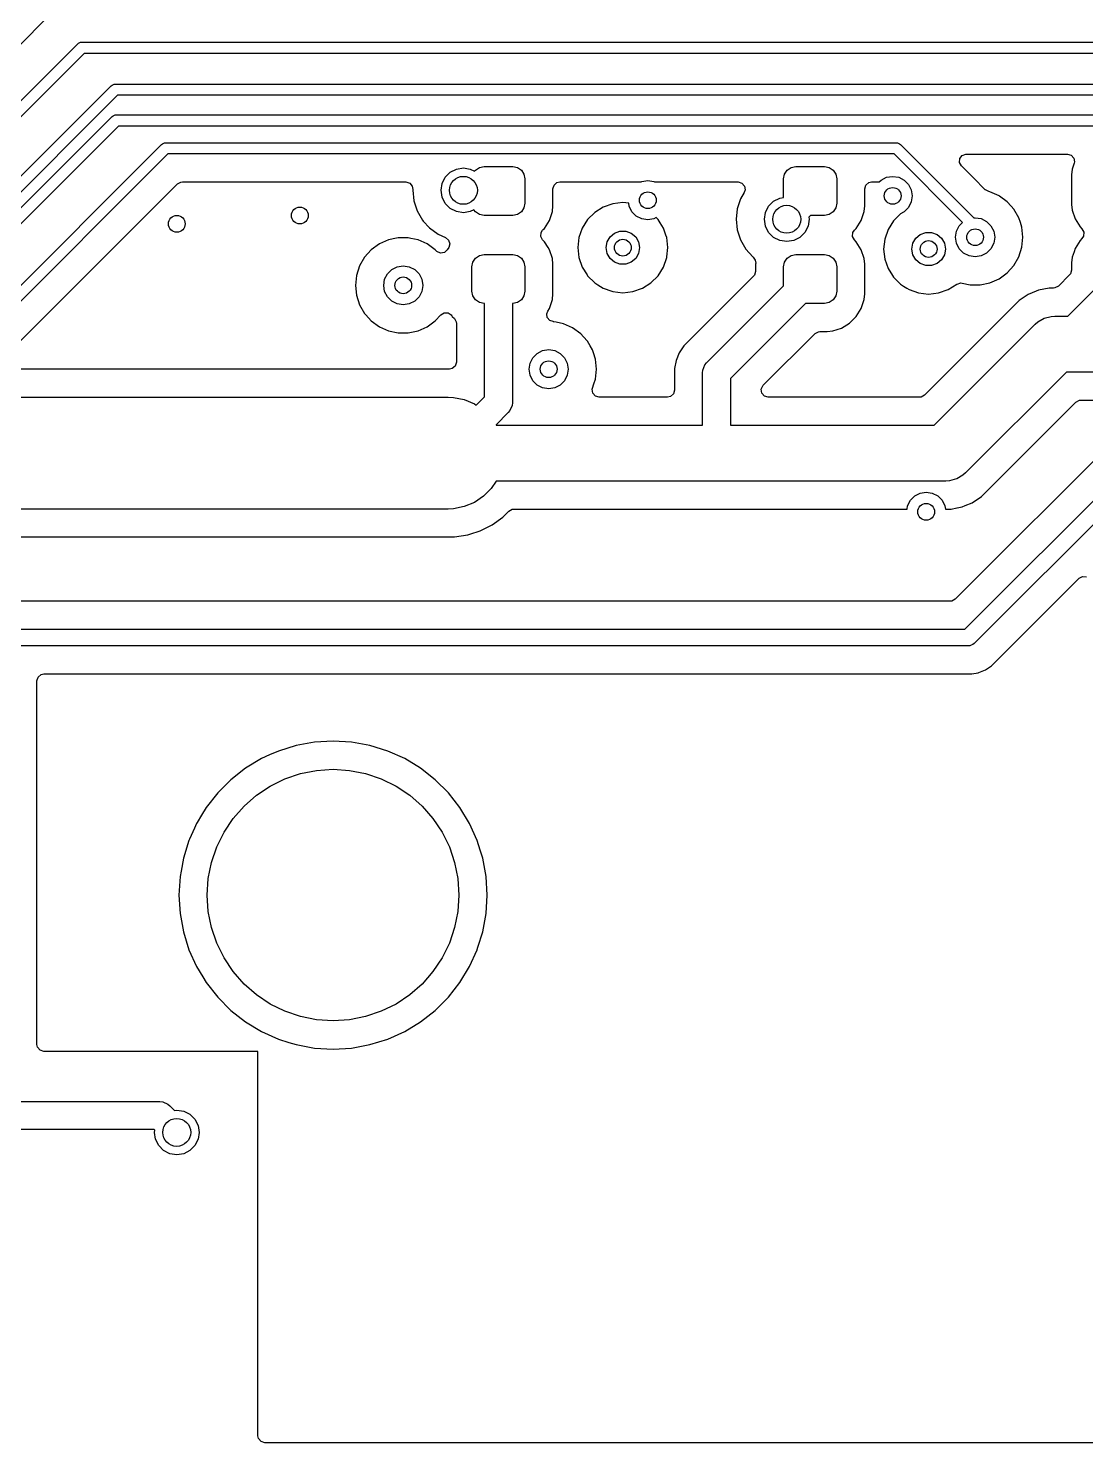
# Model space of a CAD drawing. Extents: x 70 to 224, y -154 to -54.
# Drawn here: x 149.15 to 168.05, y -154.15 to -128.85 of the extents above; entities that cross this region are included whole.
import ezdxf

# ---------------------------------------------------------------- set-up
doc = ezdxf.new("R2010")
doc.units = 0
doc.layers.add('BLACK', color=7, linetype='CONTINUOUS')

msp = doc.modelspace()

# ---------------------------------------------------------------- linework, layer by layer
at = {"layer": 'BLACK', "linetype": 'CONTINUOUS'}
for p, q in [((151.420711, -126.720711), (148.620711, -129.520711)), ((148.508578, -130.65), (150.029289, -129.129289)), ((150.029289, -129.129289), (150.044443, -129.116853)), ((150.044443, -129.116853), (150.080491, -129.101921)), ((150.080491, -129.101921), (150.1, -129.1)), ((150.1, -129.1), (169.208578, -129.1)), ((150.141422, -129.3), (148.620711, -130.820711)), ((169.25, -129.3), (150.141422, -129.3)), ((147.583578, -132.925), (150.62929, -129.879289)), ((150.62929, -129.879289), (150.644443, -129.866853)), ((150.644443, -129.866853), (150.680491, -129.851921)), ((150.680491, -129.851921), (150.7, -129.85)), ((150.7, -129.85), (175.25, -129.85)), ((150.741421, -130.05), (147.695711, -133.095711)), ((175.208578, -130.05), (150.741421, -130.05)), ((147.674264, -133.4), (150.644976, -130.429289)), ((150.644976, -130.429289), (150.660129, -130.416853)), ((150.660129, -130.416853), (150.696177, -130.401921)), ((150.696177, -130.401921), (150.715686, -130.4)), ((150.715686, -130.4), (174.15, -130.4)), ((150.757107, -130.6), (147.786397, -133.570711)), ((174.108578, -130.6), (150.757107, -130.6)), ((148.458578, -134), (151.529289, -130.929289)), ((151.529289, -130.929289), (151.544443, -130.916853)), ((151.544443, -130.916853), (151.580491, -130.901921)), ((151.580491, -130.901921), (151.6, -130.9)), ((151.6, -130.9), (164.669239, -130.9)), ((164.669239, -130.9), (164.688748, -130.901921)), ((164.688748, -130.901921), (164.724796, -130.916853)), ((164.724796, -130.916853), (164.73995, -130.929289)), ((164.73995, -130.929289), (166.053631, -132.242971)), ((151.641422, -131.1), (148.570711, -134.170711)), ((164.627817, -131.1), (151.641422, -131.1)), ((165.851497, -132.32368), (164.627817, -131.1)), ((165.79717, -131.250858), (165.802154, -131.181167)), ((165.830654, -131.31218), (165.79717, -131.250858)), ((165.802154, -131.181167), (165.844025, -131.125233)), ((165.844025, -131.125233), (165.90949, -131.100816)), ((165.90949, -131.100816), (165.918336, -131.1005)), ((165.918336, -131.1005), (167.727914, -131.1005)), ((167.727914, -131.1005), (167.794953, -131.120185)), ((167.794953, -131.120185), (167.840708, -131.172989)), ((167.84562, -131.263503), (167.809564, -131.372312)), ((167.840708, -131.172989), (167.850652, -131.242147)), ((167.850652, -131.242147), (167.84562, -131.263503)), ((156.544577, -131.626393), (156.601393, -131.514886)), ((156.601393, -131.514886), (156.689886, -131.426393)), ((156.689886, -131.426393), (156.801393, -131.369577)), ((156.801393, -131.369577), (156.925, -131.35)), ((156.925, -131.35), (157.048607, -131.369577)), ((157.048607, -131.369577), (157.12581, -131.408914)), ((157.12581, -131.408914), (157.13907, -131.38907)), ((157.13907, -131.38907), (157.210038, -131.341651)), ((157.210038, -131.341651), (157.29375, -131.325)), ((157.29375, -131.325), (157.80625, -131.325)), ((157.80625, -131.325), (157.889962, -131.341651)), ((157.889962, -131.341651), (157.96093, -131.38907)), ((157.96093, -131.38907), (158.008349, -131.460038)), ((158.008349, -131.460038), (158.025, -131.54375)), ((158.025, -131.54375), (158.025, -131.98125)), ((162.65, -131.54375), (162.666651, -131.460038)), ((162.65, -131.877307), (162.65, -131.54375)), ((162.666651, -131.460038), (162.71407, -131.38907)), ((162.71407, -131.38907), (162.785038, -131.341651)), ((162.785038, -131.341651), (162.86875, -131.325)), ((162.86875, -131.325), (163.38125, -131.325)), ((163.38125, -131.325), (163.464962, -131.341651)), ((163.464962, -131.341651), (163.53593, -131.38907)), ((163.53593, -131.38907), (163.583349, -131.460038)), ((163.583349, -131.460038), (163.6, -131.54375)), ((163.6, -131.54375), (163.6, -131.98125)), ((164.394275, -131.566844), (164.491844, -131.51713)), ((164.491844, -131.51713), (164.6, -131.5)), ((164.6, -131.5), (164.708156, -131.51713)), ((164.708156, -131.51713), (164.805725, -131.566844)), ((166.045233, -131.526758), (165.830654, -131.31218)), ((166.257033, -131.738558), (166.045233, -131.526758)), ((167.809563, -131.372316), (167.7995, -131.470818)), ((167.7995, -131.470818), (167.7995, -132.004181)), ((167.809564, -131.372312), (167.809563, -131.372316)), ((148.990727, -134.458506), (151.812416, -131.636819)), ((151.812416, -131.636819), (151.873739, -131.603334)), ((151.873739, -131.603334), (151.900097, -131.6005)), ((151.900097, -131.6005), (155.897537, -131.6005)), ((155.897537, -131.6005), (155.964576, -131.620185)), ((155.964576, -131.620185), (156.010331, -131.672989)), ((156.010331, -131.672989), (156.020857, -131.73746)), ((156.020857, -131.73746), (156.01954, -131.75)), ((156.01954, -131.75), (156.039326, -131.938256)), ((156.525, -131.75), (156.544577, -131.626393)), ((156.544577, -131.873607), (156.525, -131.75)), ((158.5255, -131.7245), (158.545185, -131.657461)), ((158.5255, -132.029174), (158.5255, -131.7245)), ((158.545185, -131.657461), (158.597989, -131.611706)), ((158.597989, -131.611706), (158.6495, -131.6005)), ((158.6495, -131.6005), (160.1026, -131.6005)), ((160.1026, -131.6005), (160.114578, -131.594397)), ((160.114578, -131.594397), (160.222734, -131.577267)), ((160.222734, -131.577267), (160.33089, -131.594397)), ((160.33089, -131.594397), (160.342868, -131.6005)), ((160.342868, -131.6005), (161.837658, -131.6005)), ((161.837658, -131.6005), (161.904697, -131.620185)), ((161.945045, -131.786499), (161.87949, -131.900043)), ((161.904697, -131.620185), (161.950452, -131.672989)), ((161.960396, -131.742147), (161.945045, -131.786499)), ((161.950452, -131.672989), (161.960396, -131.742147)), ((164.1005, -131.7245), (164.120185, -131.657461)), ((164.1005, -132.029174), (164.1005, -131.7245)), ((164.120185, -131.657461), (164.172989, -131.611706)), ((164.172989, -131.611706), (164.2245, -131.6005)), ((164.2245, -131.6005), (164.360619, -131.6005)), ((164.360619, -131.6005), (164.394275, -131.566844)), ((164.805725, -131.566844), (164.883156, -131.644275)), ((164.883156, -131.644275), (164.93287, -131.741844)), ((164.93287, -131.741844), (164.95, -131.85)), ((166.257449, -131.738972), (166.257033, -131.738558)), ((166.31893, -131.772167), (166.257449, -131.738972)), ((166.338638, -131.776356), (166.31893, -131.772167)), ((166.33864, -131.776357), (166.338638, -131.776356)), ((166.501966, -131.849074), (166.33864, -131.776357)), ((156.039326, -131.938256), (156.039327, -131.938259)), ((156.039327, -131.938259), (156.097818, -132.118277)), ((156.601393, -131.985114), (156.544577, -131.873607)), ((156.689886, -132.073607), (156.601393, -131.985114)), ((158.025, -131.98125), (158.008349, -132.064962)), ((158.515436, -132.127685), (158.5255, -132.029174)), ((159.426838, -132.049211), (159.274099, -132.145184)), ((159.597107, -131.989631), (159.426838, -132.049211)), ((159.597112, -131.98963), (159.597107, -131.989631)), ((159.776358, -131.969435), (159.597112, -131.98963)), ((159.776366, -131.969435), (159.776358, -131.969435)), ((159.881284, -131.981255), (159.776366, -131.969435)), ((159.889864, -132.035423), (159.881284, -131.981255)), ((159.939578, -132.132992), (159.889864, -132.035423)), ((161.879485, -131.900055), (161.820994, -132.080073)), ((161.87949, -131.900043), (161.879485, -131.900055)), ((162.326244, -132.144726), (162.38306, -132.033219)), ((162.38306, -132.033219), (162.471553, -131.944726)), ((162.471553, -131.944726), (162.58306, -131.88791)), ((162.58306, -131.88791), (162.65, -131.877307)), ((163.6, -131.98125), (163.583349, -132.064962)), ((164.090436, -132.127685), (164.1005, -132.029174)), ((164.883156, -132.055725), (164.805725, -132.133156)), ((164.93287, -131.958156), (164.883156, -132.055725)), ((164.95, -131.85), (164.93287, -131.958156)), ((166.501968, -131.849075), (166.501966, -131.849074)), ((166.501969, -131.849076), (166.501968, -131.849075)), ((166.508175, -131.853585), (166.501969, -131.849076)), ((166.646603, -131.95416), (166.508175, -131.853585)), ((166.646604, -131.954161), (166.646603, -131.95416)), ((166.646605, -131.954162), (166.646604, -131.954161)), ((166.646608, -131.954164), (166.646605, -131.954162)), ((166.719376, -132.034982), (166.646608, -131.954164)), ((166.766232, -132.087021), (166.719376, -132.034982)), ((167.7995, -132.004181), (167.809563, -132.102683)), ((156.097818, -132.118277), (156.097821, -132.118284)), ((156.097821, -132.118284), (156.192467, -132.282216)), ((156.192467, -132.282216), (156.20803, -132.2995)), ((156.20803, -132.2995), (156.319129, -132.422888)), ((156.801393, -132.130423), (156.689886, -132.073607)), ((156.925, -132.15), (156.801393, -132.130423)), ((157.048607, -132.130423), (156.925, -132.15)), ((157.113348, -132.097435), (157.048607, -132.130423)), ((157.13907, -132.13593), (157.113348, -132.097435)), ((157.210038, -132.183349), (157.13907, -132.13593)), ((157.29375, -132.2), (157.210038, -132.183349)), ((157.80625, -132.2), (157.29375, -132.2)), ((157.889962, -132.183349), (157.80625, -132.2)), ((157.96093, -132.13593), (157.889962, -132.183349)), ((158.008349, -132.064962), (157.96093, -132.13593)), ((158.374281, -132.430391), (158.462549, -132.287287)), ((158.462549, -132.287287), (158.515436, -132.127685)), ((159.146546, -132.272737), (159.050573, -132.425476)), ((159.274099, -132.145184), (159.146546, -132.272737)), ((160.017009, -132.210423), (159.939578, -132.132992)), ((160.114578, -132.260137), (160.017009, -132.210423)), ((160.222734, -132.277267), (160.114578, -132.260137)), ((160.33089, -132.260137), (160.222734, -132.277267)), ((160.372417, -132.238977), (160.33089, -132.260137)), ((160.406178, -132.272738), (160.372417, -132.238977)), ((160.442274, -132.330184), (160.406178, -132.272738)), ((161.820993, -132.080077), (161.801207, -132.268333)), ((161.801207, -132.268333), (161.820993, -132.456589)), ((161.820994, -132.080073), (161.820993, -132.080077)), ((162.306667, -132.268333), (162.326244, -132.144726)), ((162.326244, -132.39194), (162.306667, -132.268333)), ((163.106667, -132.268333), (163.08709, -132.39194)), ((163.128554, -132.2), (163.100316, -132.228237)), ((163.100316, -132.228237), (163.106667, -132.268333)), ((163.38125, -132.2), (163.128554, -132.2)), ((163.464962, -132.183349), (163.38125, -132.2)), ((163.53593, -132.13593), (163.464962, -132.183349)), ((163.583349, -132.064962), (163.53593, -132.13593)), ((163.949281, -132.430391), (164.037549, -132.287287)), ((164.037549, -132.287287), (164.090436, -132.127685)), ((164.613456, -132.297737), (164.517483, -132.450476)), ((164.741009, -132.170184), (164.613456, -132.297737)), ((164.741014, -132.17018), (164.741009, -132.170184)), ((164.762381, -132.156754), (164.741014, -132.17018)), ((164.770715, -132.15103), (164.762381, -132.156754)), ((164.770757, -132.150972), (164.770715, -132.15103)), ((164.805725, -132.133156), (164.770757, -132.150972)), ((166.053631, -132.242971), (166.074373, -132.239686)), ((166.074373, -132.239686), (166.182529, -132.256816)), ((166.182529, -132.256816), (166.280098, -132.30653)), ((166.280098, -132.30653), (166.357529, -132.383961)), ((166.855622, -132.24185), (166.766232, -132.087021)), ((166.855625, -132.241856), (166.855622, -132.24185)), ((166.883246, -132.326867), (166.855625, -132.241856)), ((167.809563, -132.102683), (167.86245, -132.262284)), ((167.86245, -132.262284), (167.862455, -132.262295)), ((167.862455, -132.262295), (167.950716, -132.405387)), ((156.319129, -132.422888), (156.472265, -132.534148)), ((156.472265, -132.534148), (156.47227, -132.534151)), ((156.47227, -132.534151), (156.607112, -132.594188)), ((158.308868, -132.576358), (158.313852, -132.506666)), ((158.313852, -132.506666), (158.342353, -132.462319)), ((158.342353, -132.462319), (158.354196, -132.450476)), ((158.354196, -132.450476), (158.374281, -132.430391)), ((159.050573, -132.425476), (158.990993, -132.595745)), ((159.546549, -132.582164), (159.626362, -132.515192)), ((159.626362, -132.515192), (159.724268, -132.479558)), ((159.724268, -132.479558), (159.828456, -132.479558)), ((159.828456, -132.479558), (159.926362, -132.515192)), ((159.926362, -132.515192), (160.006175, -132.582164)), ((160.501536, -132.4245), (160.442274, -132.330184)), ((160.502151, -132.425478), (160.501536, -132.4245)), ((160.545723, -132.55), (160.502151, -132.425478)), ((160.56173, -132.595745), (160.545723, -132.55)), ((161.820993, -132.456589), (161.820994, -132.456592)), ((161.820994, -132.456592), (161.879485, -132.63661)), ((162.38306, -132.503447), (162.326244, -132.39194)), ((162.471553, -132.59194), (162.38306, -132.503447)), ((163.030274, -132.503447), (162.941781, -132.59194)), ((163.08709, -132.39194), (163.030274, -132.503447)), ((163.883868, -132.576358), (163.888852, -132.506666)), ((163.888852, -132.506666), (163.917353, -132.462319)), ((163.917353, -132.462319), (163.929196, -132.450476)), ((163.929196, -132.450476), (163.949281, -132.430391)), ((164.517483, -132.450476), (164.457903, -132.620745)), ((165.013459, -132.607164), (165.093272, -132.540192)), ((165.093272, -132.540192), (165.191178, -132.504558)), ((165.191178, -132.504558), (165.295366, -132.504558)), ((165.295366, -132.504558), (165.393272, -132.540192)), ((165.393272, -132.540192), (165.473085, -132.607164)), ((165.724373, -132.589686), (165.741503, -132.48153)), ((165.741503, -132.48153), (165.791217, -132.383961)), ((165.791217, -132.383961), (165.851497, -132.32368)), ((166.357529, -132.383961), (166.407243, -132.48153)), ((166.407243, -132.48153), (166.424373, -132.589686)), ((166.91087, -132.411883), (166.883246, -132.326867)), ((166.929558, -132.589686), (166.91087, -132.411883)), ((167.950716, -132.405387), (167.950719, -132.405391)), ((167.950719, -132.405391), (167.982647, -132.437319)), ((167.982647, -132.437319), (168.016132, -132.498642)), ((168.016132, -132.498642), (168.011148, -132.568334)), ((155.277768, -132.814475), (155.15814, -132.947336)), ((155.422408, -132.709387), (155.277768, -132.814475)), ((155.585728, -132.636672), (155.422408, -132.709387)), ((155.585733, -132.63667), (155.585728, -132.636672)), ((155.729954, -132.606015), (155.585733, -132.63667)), ((155.760609, -132.5995), (155.729954, -132.606015)), ((155.939391, -132.5995), (155.760609, -132.5995)), ((155.986594, -132.609533), (155.939391, -132.5995)), ((156.114265, -132.63667), (155.986594, -132.609533)), ((156.114267, -132.636671), (156.114265, -132.63667)), ((156.277593, -132.709388), (156.114267, -132.636671)), ((156.42223, -132.814474), (156.277593, -132.709388)), ((156.422231, -132.814475), (156.42223, -132.814474)), ((156.422232, -132.814476), (156.422231, -132.814475)), ((156.422233, -132.814477), (156.422232, -132.814476)), ((156.438532, -132.832579), (156.422233, -132.814477)), ((156.636221, -132.814705), (156.584273, -132.86143)), ((156.607112, -132.594188), (156.660349, -132.639438)), ((156.662214, -132.772564), (156.636221, -132.814705)), ((156.660349, -132.639438), (156.68067, -132.706288)), ((156.68067, -132.706288), (156.662214, -132.772564)), ((158.342353, -132.637681), (158.308868, -132.576358)), ((158.37428, -132.669608), (158.342353, -132.637681)), ((158.374283, -132.669612), (158.37428, -132.669608)), ((158.439285, -132.774996), (158.374283, -132.669612)), ((158.462544, -132.812704), (158.439285, -132.774996)), ((158.462545, -132.812707), (158.462544, -132.812704)), ((158.462549, -132.812713), (158.462545, -132.812707)), ((158.515436, -132.972315), (158.462549, -132.812713)), ((158.990992, -132.59575), (158.970797, -132.774996)), ((158.970797, -132.774996), (158.970797, -132.775003)), ((158.970797, -132.775003), (158.990992, -132.954249)), ((158.990993, -132.595745), (158.990992, -132.59575)), ((159.476362, -132.775), (159.494454, -132.672394)), ((159.494454, -132.877606), (159.476362, -132.775)), ((159.494454, -132.672394), (159.546549, -132.582164)), ((160.006175, -132.582164), (160.05827, -132.672394)), ((160.05827, -132.672394), (160.076362, -132.775)), ((160.076362, -132.775), (160.05827, -132.877606)), ((160.561731, -132.59575), (160.56173, -132.595745)), ((160.581927, -132.774996), (160.561731, -132.59575)), ((160.563199, -132.941221), (160.581927, -132.775003)), ((160.581927, -132.775003), (160.581927, -132.774996)), ((161.879485, -132.63661), (161.879488, -132.636617)), ((161.879488, -132.636617), (161.974134, -132.800549)), ((161.974134, -132.800549), (162.100796, -132.941221)), ((162.58306, -132.648756), (162.471553, -132.59194)), ((162.706667, -132.668333), (162.58306, -132.648756)), ((162.830274, -132.648756), (162.706667, -132.668333)), ((162.941781, -132.59194), (162.830274, -132.648756)), ((163.917353, -132.637681), (163.883868, -132.576358)), ((163.94928, -132.669608), (163.917353, -132.637681)), ((163.949283, -132.669612), (163.94928, -132.669608)), ((164.037544, -132.812704), (163.949283, -132.669612)), ((164.037545, -132.812707), (164.037544, -132.812704)), ((164.037549, -132.812713), (164.037545, -132.812707)), ((164.090436, -132.972315), (164.037549, -132.812713)), ((164.457902, -132.62075), (164.437707, -132.799996)), ((164.437707, -132.799996), (164.437707, -132.800003)), ((164.437707, -132.800003), (164.457902, -132.979249)), ((164.457903, -132.620745), (164.457902, -132.62075)), ((164.943272, -132.8), (164.961364, -132.697394)), ((164.961364, -132.902606), (164.943272, -132.8)), ((164.961364, -132.697394), (165.013459, -132.607164)), ((165.473085, -132.607164), (165.52518, -132.697394)), ((165.52518, -132.697394), (165.543272, -132.8)), ((165.543272, -132.8), (165.52518, -132.902606)), ((165.741503, -132.697842), (165.724373, -132.589686)), ((165.791217, -132.795411), (165.741503, -132.697842)), ((165.868648, -132.872842), (165.791217, -132.795411)), ((166.357529, -132.795411), (166.280098, -132.872842)), ((166.407243, -132.697842), (166.357529, -132.795411)), ((166.424373, -132.589686), (166.407243, -132.697842)), ((166.855623, -132.937521), (166.91087, -132.767489)), ((166.91087, -132.767489), (166.929558, -132.589686)), ((167.86245, -132.787715), (167.842677, -132.847388)), ((167.862455, -132.787704), (167.86245, -132.787715)), ((167.950716, -132.644612), (167.862455, -132.787704)), ((167.950719, -132.644608), (167.950716, -132.644612)), ((167.982647, -132.612681), (167.950719, -132.644608)), ((168.011148, -132.568334), (167.982647, -132.612681)), ((155.15814, -132.947336), (155.06875, -133.102164)), ((156.451229, -132.844808), (156.438532, -132.832579)), ((156.515311, -132.872651), (156.451229, -132.844808)), ((156.584273, -132.86143), (156.515311, -132.872651)), ((157.075, -133.11875), (157.091651, -133.035038)), ((157.091651, -133.035038), (157.13907, -132.96407)), ((157.13907, -132.96407), (157.210038, -132.916651)), ((157.210038, -132.916651), (157.29375, -132.9)), ((157.29375, -132.9), (157.80625, -132.9)), ((157.80625, -132.9), (157.889962, -132.916651)), ((157.889962, -132.916651), (157.96093, -132.96407)), ((157.96093, -132.96407), (158.008349, -133.035038)), ((158.008349, -133.035038), (158.025, -133.11875)), ((158.5255, -133.070826), (158.515436, -132.972315)), ((158.990992, -132.954249), (158.990993, -132.954254)), ((158.990993, -132.954254), (159.050573, -133.124523)), ((159.546549, -132.967836), (159.494454, -132.877606)), ((159.626362, -133.034808), (159.546549, -132.967836)), ((159.724268, -133.070442), (159.626362, -133.034808)), ((159.926362, -133.034808), (159.828456, -133.070442)), ((160.006175, -132.967836), (159.926362, -133.034808)), ((160.05827, -132.877606), (160.006175, -132.967836)), ((160.502151, -133.124522), (160.56173, -132.954255)), ((160.56173, -132.954255), (160.563199, -132.941221)), ((162.100796, -132.941221), (162.10563, -132.945574)), ((162.10563, -132.945574), (162.104819, -132.946473)), ((162.104819, -132.946473), (162.143402, -132.99651)), ((162.143402, -132.99651), (162.151208, -133.054093)), ((162.151208, -133.054093), (162.149501, -133.070804)), ((162.65, -133.11875), (162.666651, -133.035038)), ((162.666651, -133.035038), (162.71407, -132.96407)), ((162.71407, -132.96407), (162.785038, -132.916651)), ((162.785038, -132.916651), (162.86875, -132.9)), ((162.86875, -132.9), (163.38125, -132.9)), ((163.38125, -132.9), (163.464962, -132.916651)), ((163.464962, -132.916651), (163.53593, -132.96407)), ((163.53593, -132.96407), (163.583349, -133.035038)), ((163.583349, -133.035038), (163.6, -133.11875)), ((164.1005, -133.070826), (164.090436, -132.972315)), ((164.457902, -132.979249), (164.457903, -132.979254)), ((164.457903, -132.979254), (164.517483, -133.149523)), ((165.013459, -132.992836), (164.961364, -132.902606)), ((165.093272, -133.059808), (165.013459, -132.992836)), ((165.191178, -133.095442), (165.093272, -133.059808)), ((165.393272, -133.059808), (165.295366, -133.095442)), ((165.473085, -132.992836), (165.393272, -133.059808)), ((165.52518, -132.902606), (165.473085, -132.992836)), ((165.966217, -132.922556), (165.868648, -132.872842)), ((166.074373, -132.939686), (165.966217, -132.922556)), ((166.182529, -132.922556), (166.074373, -132.939686)), ((166.280098, -132.872842), (166.182529, -132.922556)), ((166.766232, -133.092351), (166.855623, -132.937521)), ((167.809563, -132.947316), (167.7995, -133.045818)), ((167.7995, -133.045818), (167.7995, -133.17527)), ((167.809564, -132.947316), (167.809563, -132.947316)), ((167.842677, -132.847388), (167.809564, -132.947315)), ((167.809564, -132.947315), (167.809564, -132.947316)), ((155.013503, -133.272194), (154.994815, -133.45)), ((155.013504, -133.272192), (155.013503, -133.272194)), ((155.068747, -133.10217), (155.013504, -133.272192)), ((155.06875, -133.102164), (155.068747, -133.10217)), ((155.51713, -133.341844), (155.566844, -133.244275)), ((155.566844, -133.244275), (155.644275, -133.166844)), ((155.644275, -133.166844), (155.741844, -133.11713)), ((155.741844, -133.11713), (155.85, -133.1)), ((155.85, -133.1), (155.958156, -133.11713)), ((155.958156, -133.11713), (156.055725, -133.166844)), ((156.055725, -133.166844), (156.133156, -133.244275)), ((156.133156, -133.244275), (156.18287, -133.341844)), ((157.075, -133.55625), (157.075, -133.11875)), ((158.025, -133.11875), (158.025, -133.55625)), ((158.5255, -133.604174), (158.5255, -133.070826)), ((159.050573, -133.124523), (159.137554, -133.262951)), ((159.137554, -133.262951), (159.146546, -133.277262)), ((159.146546, -133.277262), (159.2741, -133.404816)), ((159.828456, -133.070442), (159.724268, -133.070442)), ((160.278624, -133.404816), (160.406178, -133.277262)), ((160.406178, -133.277262), (160.502151, -133.124522)), ((162.113181, -133.287951), (160.867047, -134.534084)), ((162.129815, -133.267309), (162.113181, -133.287951)), ((162.1495, -133.20027), (162.129815, -133.267309)), ((162.149501, -133.070804), (162.1495, -133.070832)), ((162.1495, -133.070832), (162.1495, -133.20027)), ((162.65, -133.458946), (162.65, -133.11875)), ((163.6, -133.11875), (163.6, -133.55625)), ((164.1005, -133.604174), (164.1005, -133.070826)), ((164.517483, -133.149523), (164.594562, -133.272192)), ((164.594562, -133.272192), (164.613456, -133.302262)), ((164.613456, -133.302262), (164.74101, -133.429816)), ((165.295366, -133.095442), (165.191178, -133.095442)), ((166.501966, -133.330298), (166.646603, -133.225212)), ((166.646603, -133.225212), (166.766232, -133.092351)), ((167.763181, -133.262951), (167.562951, -133.463181)), ((167.779815, -133.242309), (167.763181, -133.262951)), ((167.7995, -133.17527), (167.779815, -133.242309)), ((154.994815, -133.45), (155.013503, -133.627805)), ((155.5, -133.45), (155.51713, -133.341844)), ((155.51713, -133.558156), (155.5, -133.45)), ((155.566844, -133.655725), (155.51713, -133.558156)), ((156.18287, -133.558156), (156.133156, -133.655725)), ((156.18287, -133.341844), (156.2, -133.45)), ((156.2, -133.45), (156.18287, -133.558156)), ((157.091651, -133.639962), (157.075, -133.55625)), ((158.025, -133.55625), (158.008349, -133.639962)), ((159.2741, -133.404816), (159.330391, -133.440186)), ((159.330391, -133.440186), (159.424788, -133.4995)), ((159.424788, -133.4995), (159.42684, -133.500789)), ((159.42684, -133.500789), (159.580452, -133.55454)), ((159.580452, -133.55454), (159.597107, -133.560368)), ((159.597107, -133.560368), (159.597112, -133.560369)), ((159.597112, -133.560369), (159.776358, -133.580565)), ((159.776366, -133.580565), (159.955611, -133.560369)), ((159.955611, -133.560369), (159.955614, -133.560368)), ((159.955614, -133.560368), (159.955617, -133.560368)), ((159.955617, -133.560368), (160.125884, -133.500789)), ((160.125884, -133.500789), (160.278624, -133.404816)), ((161.273223, -134.835723), (162.65, -133.458946)), ((163.6, -133.55625), (163.583349, -133.639962)), ((164.74101, -133.429816), (164.79411, -133.463181)), ((164.79411, -133.463181), (164.856082, -133.502121)), ((164.856082, -133.502121), (164.89375, -133.525789)), ((164.89375, -133.525789), (165.064017, -133.585368)), ((165.422527, -133.585368), (165.592794, -133.525789)), ((165.592794, -133.525789), (165.745534, -133.429816)), ((165.745534, -133.429816), (165.745535, -133.429814)), ((165.745535, -133.429814), (165.751156, -133.426283)), ((165.751156, -133.426283), (165.818392, -133.407283)), ((165.818392, -133.407283), (165.842904, -133.409986)), ((165.842904, -133.409986), (165.984982, -133.440186)), ((165.984982, -133.440186), (165.984983, -133.440186)), ((165.984983, -133.440186), (166.163762, -133.440186)), ((166.163762, -133.440186), (166.163764, -133.440186)), ((166.163764, -133.440186), (166.33864, -133.403015)), ((166.33864, -133.403015), (166.501966, -133.330298)), ((167.16359, -133.556412), (167.026088, -133.613366)), ((167.163591, -133.556412), (167.16359, -133.556412)), ((167.208163, -133.537949), (167.163591, -133.556412)), ((167.208171, -133.537947), (167.208163, -133.537949)), ((167.401456, -133.4995), (167.208171, -133.537947)), ((167.47527, -133.4995), (167.401456, -133.4995)), ((167.501628, -133.496666), (167.47527, -133.4995)), ((167.562951, -133.463181), (167.501628, -133.496666)), ((167.733946, -134), (168.3, -133.433946)), ((155.013503, -133.627805), (155.013504, -133.627807)), ((155.013504, -133.627807), (155.068747, -133.797829)), ((155.068747, -133.797829), (155.06875, -133.797835)), ((155.06875, -133.797835), (155.158141, -133.952665)), ((155.644275, -133.733156), (155.566844, -133.655725)), ((155.741844, -133.78287), (155.644275, -133.733156)), ((155.85, -133.8), (155.741844, -133.78287)), ((155.958156, -133.78287), (155.85, -133.8)), ((156.055725, -133.733156), (155.958156, -133.78287)), ((156.133156, -133.655725), (156.055725, -133.733156)), ((157.13907, -133.71093), (157.091651, -133.639962)), ((157.210038, -133.758349), (157.13907, -133.71093)), ((157.29375, -133.775), (157.210038, -133.758349)), ((157.3, -133.775), (157.29375, -133.775)), ((157.3, -135.446446), (157.3, -133.775)), ((157.80625, -133.775), (157.8, -133.775)), ((157.8, -133.775), (157.8, -135.55)), ((157.889962, -133.758349), (157.80625, -133.775)), ((157.96093, -133.71093), (157.889962, -133.758349)), ((158.008349, -133.639962), (157.96093, -133.71093)), ((158.462549, -133.862287), (158.515436, -133.702685)), ((158.515436, -133.702685), (158.5255, -133.604174)), ((159.776358, -133.580565), (159.776362, -133.580565)), ((159.776362, -133.580565), (159.776366, -133.580565)), ((163.041053, -133.775), (161.7, -135.116053)), ((163.38125, -133.775), (163.041053, -133.775)), ((163.464962, -133.758349), (163.38125, -133.775)), ((163.53593, -133.71093), (163.464962, -133.758349)), ((163.583349, -133.639962), (163.53593, -133.71093)), ((164.037549, -133.862287), (164.090436, -133.702685)), ((164.090436, -133.702685), (164.1005, -133.604174)), ((165.064017, -133.585368), (165.064022, -133.585369)), ((165.064022, -133.585369), (165.243268, -133.605565)), ((166.862214, -133.722863), (165.171899, -135.413181)), ((165.243268, -133.605565), (165.243272, -133.605565)), ((165.243272, -133.605565), (165.243276, -133.605565)), ((165.243276, -133.605565), (165.422521, -133.585369)), ((165.422521, -133.585369), (165.422524, -133.585368)), ((165.422524, -133.585368), (165.422527, -133.585368)), ((166.862222, -133.722857), (166.862214, -133.722863)), ((166.917699, -133.685789), (166.862222, -133.722857)), ((166.9177, -133.685789), (166.917699, -133.685789)), ((167.026088, -133.613366), (166.9177, -133.685789)), ((155.158141, -133.952665), (155.182317, -133.979515)), ((155.182317, -133.979515), (155.277764, -134.085521)), ((156.42223, -134.085526), (156.520896, -133.975946)), ((156.520896, -133.975946), (156.580381, -133.939299)), ((156.580381, -133.939299), (156.650238, -133.940628)), ((156.650238, -133.940628), (156.708286, -133.979515)), ((156.708286, -133.979515), (156.71858, -133.993817)), ((156.71858, -133.993817), (156.725717, -134.005387)), ((156.725717, -134.005387), (156.725719, -134.005391)), ((156.725719, -134.005391), (156.763181, -134.042853)), ((156.763181, -134.042853), (156.796666, -134.104176)), ((158.415671, -133.957853), (158.432871, -133.910403)), ((158.425615, -134.027011), (158.415671, -133.957853)), ((158.47137, -134.079815), (158.425615, -134.027011)), ((158.432871, -133.910403), (158.462544, -133.862295)), ((158.462543, -133.862295), (158.462549, -133.862287)), ((158.462544, -133.862295), (158.462543, -133.862295)), ((163.830391, -134.124281), (163.949281, -134.005391)), ((163.949281, -134.005391), (164.037549, -133.862287)), ((167.195619, -134.103323), (167.308658, -134.03806)), ((167.308658, -134.03806), (167.434737, -134.004277)), ((167.434737, -134.004277), (167.434752, -134.004277)), ((167.434752, -134.004277), (167.5, -134)), ((167.5, -134), (167.733946, -134)), ((155.277764, -134.085521), (155.277767, -134.085523)), ((155.277767, -134.085523), (155.27777, -134.085526)), ((155.27777, -134.085526), (155.422407, -134.190612)), ((155.422407, -134.190612), (155.585733, -134.263329)), ((155.585733, -134.263329), (155.760609, -134.3005)), ((155.760609, -134.3005), (155.76061, -134.3005)), ((155.76061, -134.3005), (155.939389, -134.3005)), ((155.939389, -134.3005), (155.939391, -134.3005)), ((155.939391, -134.3005), (156.114267, -134.263329)), ((156.114267, -134.263329), (156.277593, -134.190612)), ((156.277593, -134.190612), (156.42223, -134.085526)), ((156.796666, -134.104176), (156.7995, -134.130534)), ((156.7995, -134.130534), (156.7995, -134.8255)), ((158.533017, -134.097916), (158.47137, -134.079815)), ((158.532923, -134.09882), (158.533017, -134.097916)), ((158.537861, -134.099339), (158.532923, -134.09882)), ((158.538409, -134.0995), (158.537861, -134.099339)), ((158.539391, -134.0995), (158.538409, -134.0995)), ((158.586594, -134.109533), (158.539391, -134.0995)), ((158.714265, -134.13667), (158.586594, -134.109533)), ((158.714267, -134.136671), (158.714265, -134.13667)), ((158.877593, -134.209388), (158.714267, -134.136671)), ((159.02223, -134.314474), (158.877593, -134.209388)), ((159.022231, -134.314475), (159.02223, -134.314474)), ((159.022232, -134.314476), (159.022231, -134.314475)), ((159.022235, -134.314478), (159.022232, -134.314476)), ((159.070231, -134.367784), (159.022235, -134.314478)), ((162.286049, -135.237819), (163.212049, -134.311819)), ((163.212049, -134.311819), (163.273372, -134.278334)), ((163.273372, -134.278334), (163.29973, -134.2755)), ((163.29973, -134.2755), (163.429169, -134.2755)), ((163.429169, -134.2755), (163.429174, -134.2755)), ((163.429174, -134.2755), (163.527685, -134.265436)), ((163.527685, -134.265436), (163.687287, -134.212549)), ((163.687287, -134.212549), (163.830391, -134.124281)), ((165.342894, -135.95), (167.146446, -134.146447)), ((167.146446, -134.146447), (167.19561, -134.103331)), ((167.19561, -134.103331), (167.195619, -134.103323)), ((159.141859, -134.447335), (159.070231, -134.367784)), ((159.190576, -134.531715), (159.141859, -134.447335)), ((159.231249, -134.602163), (159.190576, -134.531715)), ((160.867043, -134.534089), (160.82156, -134.602163)), ((160.867047, -134.534084), (160.867043, -134.534089)), ((156.7995, -134.8255), (156.779815, -134.892539)), ((158.11713, -134.841844), (158.166844, -134.744275)), ((158.166844, -134.744275), (158.244275, -134.666844)), ((158.244275, -134.666844), (158.341844, -134.61713)), ((158.341844, -134.61713), (158.45, -134.6)), ((158.45, -134.6), (158.558156, -134.61713)), ((158.558156, -134.61713), (158.655725, -134.666844)), ((158.655725, -134.666844), (158.733156, -134.744275)), ((158.733156, -134.744275), (158.78287, -134.841844)), ((159.231252, -134.60217), (159.231249, -134.602163)), ((159.249068, -134.657004), (159.231252, -134.60217)), ((159.286497, -134.772197), (159.249068, -134.657004)), ((159.305185, -134.95), (159.286497, -134.772197)), ((160.72834, -134.793592), (160.6995, -134.938579)), ((160.728343, -134.793582), (160.72834, -134.793592)), ((160.784912, -134.657011), (160.728343, -134.793582)), ((160.784916, -134.657004), (160.784912, -134.657011)), ((160.821556, -134.60217), (160.784916, -134.657004)), ((160.821559, -134.602165), (160.821556, -134.60217)), ((160.82156, -134.602163), (160.821559, -134.602165)), ((161.242137, -134.873602), (161.273223, -134.835723)), ((156.6755, -134.9495), (143.9245, -134.9495)), ((156.727011, -134.938294), (156.6755, -134.9495)), ((156.779815, -134.892539), (156.727011, -134.938294)), ((158.1, -134.95), (158.11713, -134.841844)), ((158.11713, -135.058156), (158.1, -134.95)), ((158.166844, -135.155725), (158.11713, -135.058156)), ((158.78287, -135.058156), (158.733156, -135.155725)), ((158.78287, -134.841844), (158.8, -134.95)), ((158.8, -134.95), (158.78287, -135.058156)), ((159.286497, -135.127803), (159.305185, -134.95)), ((160.6995, -134.938579), (160.6995, -135.3255)), ((161.2, -135.0125), (161.204804, -134.963727)), ((161.2, -135.95), (161.2, -135.0125)), ((161.204804, -134.963727), (161.242133, -134.873607)), ((161.242133, -134.873607), (161.242137, -134.873602)), ((167.707107, -135), (165.903553, -136.803553)), ((186.525, -135), (167.707107, -135)), ((158.244275, -135.233156), (158.166844, -135.155725)), ((158.341844, -135.28287), (158.244275, -135.233156)), ((158.45, -135.3), (158.341844, -135.28287)), ((158.558156, -135.28287), (158.45, -135.3)), ((158.655725, -135.233156), (158.558156, -135.28287)), ((158.733156, -135.155725), (158.655725, -135.233156)), ((159.229905, -135.307853), (159.234712, -135.287182)), ((159.239849, -135.377011), (159.229905, -135.307853)), ((159.234712, -135.287182), (159.258914, -135.212692)), ((159.258914, -135.212692), (159.286497, -135.127803)), ((160.6995, -135.3255), (160.679815, -135.392539)), ((161.7, -135.116053), (161.7, -135.95)), ((162.250992, -135.307853), (162.280017, -135.244297)), ((162.260936, -135.377011), (162.250992, -135.307853)), ((162.280017, -135.244297), (162.286049, -135.237819)), ((143.3, -135.45), (156.65, -135.45)), ((156.65, -135.45), (156.748017, -135.454815)), ((156.748017, -135.454815), (156.940285, -135.49306)), ((156.940285, -135.49306), (157.121397, -135.568079)), ((157.121397, -135.568079), (157.155547, -135.590898)), ((157.155547, -135.590898), (157.3, -135.446446)), ((157.8, -135.55), (157.795196, -135.598773)), ((159.285604, -135.429815), (159.239849, -135.377011)), ((159.352643, -135.4495), (159.285604, -135.429815)), ((160.5755, -135.4495), (159.352643, -135.4495)), ((160.627011, -135.438294), (160.5755, -135.4495)), ((160.679815, -135.392539), (160.627011, -135.438294)), ((162.306691, -135.429815), (162.260936, -135.377011)), ((162.37373, -135.4495), (162.306691, -135.429815)), ((165.084218, -135.4495), (162.37373, -135.4495)), ((165.110576, -135.446666), (165.084218, -135.4495)), ((165.171899, -135.413181), (165.110576, -135.446666)), ((165.88995, -139.6), (169.996016, -135.493934)), ((166.337348, -137.07757), (167.878102, -135.536819)), ((167.878102, -135.536819), (167.939425, -135.503334)), ((167.939425, -135.503334), (167.965783, -135.5005)), ((167.965783, -135.5005), (168.982274, -135.5005)), ((157.726777, -135.726777), (157.509101, -135.944452)), ((157.757862, -135.688897), (157.726777, -135.726777)), ((157.757867, -135.688893), (157.757862, -135.688897)), ((157.795196, -135.598773), (157.757867, -135.688893)), ((169.069955, -135.712181), (165.718955, -139.063181)), ((170.164214, -135.75), (166.058148, -139.856066)), ((157.509101, -135.944452), (157.512809, -135.95)), ((157.512809, -135.95), (161.2, -135.95)), ((161.7, -135.95), (165.342894, -135.95)), ((165.854381, -136.846677), (165.747742, -136.908245)), ((165.854396, -136.846661), (165.854381, -136.846677)), ((165.903553, -136.803553), (165.854396, -136.846661)), ((157.42301, -137.084393), (157.284393, -137.22301)), ((157.512809, -136.95), (157.42301, -137.084393)), ((161.45, -136.95), (157.512809, -136.95)), ((165.55, -136.95), (161.45, -136.95)), ((165.615248, -136.945723), (165.55, -136.95)), ((165.615263, -136.945723), (165.615248, -136.945723)), ((165.741342, -136.91194), (165.615263, -136.945723)), ((165.747742, -136.908245), (165.741342, -136.91194)), ((166.187782, -137.227139), (166.327139, -137.087782)), ((166.327139, -137.08778), (166.337347, -137.077573)), ((166.327139, -137.087782), (166.327139, -137.08778)), ((166.337347, -137.077573), (166.337348, -137.07757)), ((157.121397, -137.331921), (156.940285, -137.40694)), ((157.284393, -137.22301), (157.121397, -137.331921)), ((164.86713, -137.391844), (164.916844, -137.294275)), ((164.916844, -137.294275), (164.994275, -137.216844)), ((164.994275, -137.216844), (165.091844, -137.16713)), ((165.091844, -137.16713), (165.2, -137.15)), ((165.2, -137.15), (165.308156, -137.16713)), ((165.308156, -137.16713), (165.405725, -137.216844)), ((165.405725, -137.216844), (165.483156, -137.294275)), ((165.483156, -137.294275), (165.53287, -137.391844)), ((165.896802, -137.389283), (166.023914, -137.336632)), ((166.023914, -137.336632), (166.187782, -137.227139)), ((156.65, -137.45), (142.8, -137.45)), ((156.748017, -137.445185), (156.65, -137.45)), ((156.940285, -137.40694), (156.748017, -137.445185)), ((157.436433, -137.733343), (157.62751, -137.594517)), ((157.62751, -137.594517), (157.735208, -137.486819)), ((157.735208, -137.486819), (157.796531, -137.453334)), ((157.796531, -137.453334), (157.822889, -137.4505)), ((157.822889, -137.4505), (164.85784, -137.4505)), ((164.85784, -137.4505), (164.86713, -137.391844)), ((165.53287, -137.391844), (165.54216, -137.4505)), ((165.54216, -137.4505), (165.648543, -137.4505)), ((165.648543, -137.4505), (165.749227, -137.430472)), ((165.749227, -137.430472), (165.756341, -137.429057)), ((165.756341, -137.429057), (165.841836, -137.412051)), ((165.841836, -137.412051), (165.896802, -137.389283)), ((157.038589, -137.901459), (157.225992, -137.840568)), ((157.225992, -137.840568), (157.436433, -137.733343)), ((129.2795, -137.9505), (156.768097, -137.9505)), ((156.768097, -137.9505), (157.001368, -137.913553)), ((157.001368, -137.913553), (157.038589, -137.901459)), ((166.366751, -140.255277), (167.932819, -138.689207)), ((167.932819, -138.689207), (167.994142, -138.655723)), ((167.994142, -138.655723), (168.063833, -138.660707)), ((165.631274, -139.0995), (137.441911, -139.0995)), ((165.657632, -139.096666), (165.631274, -139.0995)), ((165.718955, -139.063181), (165.657632, -139.096666)), ((137.161549, -139.6), (165.88995, -139.6)), ((165.981346, -139.897118), (165.952082, -139.9)), ((166.003743, -139.88784), (165.981346, -139.897118)), ((166.035417, -139.874721), (166.003743, -139.88784)), ((166.058148, -139.856066), (166.035417, -139.874721)), ((165.952082, -139.9), (137.161549, -139.9)), ((149.372489, -140.411706), (149.424, -140.4005)), ((149.424, -140.4005), (166.016153, -140.4005)), ((166.016153, -140.4005), (166.130449, -140.377764)), ((166.130449, -140.377764), (166.141826, -140.375501)), ((166.141826, -140.375501), (166.260209, -140.326465)), ((166.260209, -140.326465), (166.29357, -140.304174)), ((166.29357, -140.304174), (166.366751, -140.255277)), ((149.3, -140.5245), (149.319685, -140.457461)), ((149.3, -144.355), (149.3, -140.5245)), ((149.319685, -140.457461), (149.372489, -140.411706)), ((154.262858, -141.619564), (153.935559, -141.679544)), ((154.262863, -141.619563), (154.262858, -141.619564)), ((154.595, -141.599473), (154.262863, -141.619563)), ((154.927136, -141.619563), (154.595, -141.599473)), ((154.927141, -141.619563), (154.927136, -141.619563)), ((154.927142, -141.619564), (154.927141, -141.619563)), ((155.254441, -141.679544), (154.927142, -141.619564)), ((153.314445, -141.915101), (153.029673, -142.087251)), ((153.314447, -141.9151), (153.314445, -141.915101)), ((153.460846, -141.849211), (153.314447, -141.9151)), ((153.617877, -141.778537), (153.460846, -141.849211)), ((153.617879, -141.778536), (153.617877, -141.778537)), ((153.617895, -141.77853), (153.617879, -141.778536)), ((153.93555, -141.679546), (153.617895, -141.77853)), ((153.935556, -141.679544), (153.93555, -141.679546)), ((153.935559, -141.679544), (153.935556, -141.679544)), ((155.254445, -141.679545), (155.254441, -141.679544)), ((155.254449, -141.679546), (155.254445, -141.679545)), ((155.572104, -141.77853), (155.254449, -141.679546)), ((155.572116, -141.778534), (155.572104, -141.77853)), ((155.572123, -141.778537), (155.572116, -141.778534)), ((155.875557, -141.915102), (155.572123, -141.778537)), ((156.160318, -142.087246), (155.875557, -141.915102)), ((153.029673, -142.087251), (152.767744, -142.29246)), ((154.012657, -142.181667), (154.301316, -142.124249)), ((154.301316, -142.124249), (154.595, -142.105)), ((154.595, -142.105), (154.888684, -142.124249)), ((154.888684, -142.124249), (155.177343, -142.181667)), ((156.160326, -142.087251), (156.160318, -142.087246)), ((156.422255, -142.29246), (156.160326, -142.087251)), ((152.767744, -142.29246), (152.53246, -142.527744)), ((153.225287, -142.569955), (153.47, -142.406443)), ((153.47, -142.406443), (153.733962, -142.276271)), ((153.733962, -142.276271), (154.012657, -142.181667)), ((155.177343, -142.181667), (155.456038, -142.276271)), ((155.456038, -142.276271), (155.72, -142.406443)), ((155.72, -142.406443), (155.964713, -142.569955)), ((156.657539, -142.527744), (156.422255, -142.29246)), ((152.53246, -142.527744), (152.327251, -142.789673)), ((153.00401, -142.76401), (153.225287, -142.569955)), ((155.964713, -142.569955), (156.18599, -142.76401)), ((156.862748, -142.789673), (156.657539, -142.527744)), ((152.245009, -142.925719), (152.166768, -143.055146)), ((152.327251, -142.789673), (152.245009, -142.925719)), ((152.809955, -142.985287), (153.00401, -142.76401)), ((156.18599, -142.76401), (156.380045, -142.985287)), ((156.862751, -142.789678), (156.862748, -142.789673)), ((156.862754, -142.789682), (156.862751, -142.789678)), ((157.034898, -143.074443), (156.862754, -142.789682)), ((152.118621, -143.1555), (152.029791, -143.352873)), ((152.1551, -143.074447), (152.118621, -143.1555)), ((152.155101, -143.074445), (152.1551, -143.074447)), ((152.166768, -143.055146), (152.155101, -143.074445)), ((152.646443, -143.23), (152.809955, -142.985287)), ((156.380045, -142.985287), (156.543557, -143.23)), ((157.171463, -143.377877), (157.034898, -143.074443)), ((152.01853, -143.377895), (151.919546, -143.69555)), ((152.018536, -143.37788), (152.01853, -143.377895)), ((152.029791, -143.352873), (152.018536, -143.37788)), ((152.516271, -143.493962), (152.646443, -143.23)), ((156.543557, -143.23), (156.673729, -143.493962)), ((157.171467, -143.37789), (157.171463, -143.377877)), ((157.171469, -143.377895), (157.171467, -143.37789)), ((157.226521, -143.554567), (157.171469, -143.377895)), ((152.421667, -143.772657), (152.516271, -143.493962)), ((156.673729, -143.493962), (156.768333, -143.772657)), ((157.270456, -143.695559), (157.226521, -143.554567)), ((151.876632, -143.929724), (151.859563, -144.022863)), ((151.919544, -143.695559), (151.876632, -143.929724)), ((151.919546, -143.69555), (151.919544, -143.695556)), ((151.919544, -143.695556), (151.919544, -143.695559)), ((152.364249, -144.061316), (152.421667, -143.772657)), ((156.768333, -143.772657), (156.825751, -144.061316)), ((157.330436, -144.022858), (157.270456, -143.695559)), ((151.859563, -144.022863), (151.839473, -144.355)), ((152.345, -144.355), (152.364249, -144.061316)), ((156.825751, -144.061316), (156.845, -144.355)), ((157.350527, -144.355), (157.330436, -144.022858)), ((149.3, -147.026), (149.3, -144.355)), ((151.839473, -144.355), (151.859563, -144.687136)), ((152.364249, -144.648684), (152.345, -144.355)), ((156.845, -144.355), (156.825751, -144.648684)), ((157.330436, -144.687142), (157.350527, -144.355)), ((151.859563, -144.687136), (151.859563, -144.687141)), ((151.859563, -144.687141), (151.859564, -144.687142)), ((151.859564, -144.687142), (151.919544, -145.014441)), ((152.421667, -144.937343), (152.364249, -144.648684)), ((156.825751, -144.648684), (156.768333, -144.937343)), ((157.270456, -145.014441), (157.330436, -144.687142)), ((152.516271, -145.216038), (152.421667, -144.937343)), ((156.768333, -144.937343), (156.673729, -145.216038)), ((151.919544, -145.014441), (151.919545, -145.014445)), ((151.919545, -145.014445), (151.919546, -145.014449)), ((151.919546, -145.014449), (152.01853, -145.332104)), ((157.184869, -145.289099), (157.270456, -145.014441)), ((152.01853, -145.332104), (152.018534, -145.332116)), ((152.018534, -145.332116), (152.018537, -145.332123)), ((152.018537, -145.332123), (152.155102, -145.635557)), ((152.646443, -145.48), (152.516271, -145.216038)), ((156.673729, -145.216038), (156.543557, -145.48)), ((157.034898, -145.635557), (157.171463, -145.332123)), ((157.171463, -145.332123), (157.171978, -145.330472)), ((157.171978, -145.330472), (157.184869, -145.289099)), ((152.155102, -145.635557), (152.266417, -145.819694)), ((152.809955, -145.724713), (152.646443, -145.48)), ((156.543557, -145.48), (156.380045, -145.724713)), ((156.862754, -145.920318), (157.034898, -145.635557)), ((152.266417, -145.819694), (152.327251, -145.920326)), ((152.327251, -145.920326), (152.53246, -146.182255)), ((153.00401, -145.94599), (152.809955, -145.724713)), ((153.225287, -146.140045), (153.00401, -145.94599)), ((156.18599, -145.94599), (155.964713, -146.140045)), ((156.380045, -145.724713), (156.18599, -145.94599)), ((156.657542, -146.182252), (156.862754, -145.920318)), ((152.53246, -146.182255), (152.767744, -146.417539)), ((153.47, -146.303557), (153.225287, -146.140045)), ((155.964713, -146.140045), (155.72, -146.303557)), ((156.422252, -146.417542), (156.657542, -146.182252)), ((152.767744, -146.417539), (153.029673, -146.622748)), ((153.733962, -146.433729), (153.47, -146.303557)), ((154.012657, -146.528333), (153.733962, -146.433729)), ((155.456038, -146.433729), (155.177343, -146.528333)), ((155.72, -146.303557), (155.456038, -146.433729)), ((156.160318, -146.622754), (156.422252, -146.417542)), ((153.029673, -146.622748), (153.029678, -146.622751)), ((153.029678, -146.622751), (153.029682, -146.622754)), ((153.029682, -146.622754), (153.314443, -146.794898)), ((154.301316, -146.585751), (154.012657, -146.528333)), ((154.595, -146.605), (154.301316, -146.585751)), ((154.888684, -146.585751), (154.595, -146.605)), ((155.177343, -146.528333), (154.888684, -146.585751)), ((155.875557, -146.794898), (156.160318, -146.622754)), ((153.314443, -146.794898), (153.617877, -146.931463)), ((153.617877, -146.931463), (153.61789, -146.931467)), ((153.61789, -146.931467), (153.617895, -146.931469)), ((153.617895, -146.931469), (153.804873, -146.989733)), ((155.254441, -147.030456), (155.572123, -146.931463)), ((155.572123, -146.931463), (155.875557, -146.794898)), ((149.311206, -147.077511), (149.3, -147.026)), ((149.356961, -147.130315), (149.311206, -147.077511)), ((149.424, -147.15), (149.356961, -147.130315)), ((153.25, -147.15), (149.424, -147.15)), ((153.25, -154.026), (153.25, -147.15)), ((153.804873, -146.989733), (153.935559, -147.030456)), ((153.935559, -147.030456), (154.262858, -147.090436)), ((154.262858, -147.090436), (154.595, -147.110527)), ((154.595, -147.110527), (154.927142, -147.090436)), ((154.927142, -147.090436), (155.254441, -147.030456)), ((133.803554, -148.05), (151.5, -148.05)), ((151.5, -148.05), (151.548773, -148.054804)), ((151.548773, -148.054804), (151.638893, -148.092133)), ((151.638893, -148.092133), (151.638897, -148.092137)), ((151.638897, -148.092137), (151.676777, -148.123223)), ((151.676777, -148.123223), (151.759904, -148.20635)), ((151.759904, -148.20635), (151.8, -148.2)), ((151.8, -148.2), (151.923607, -148.219577)), ((151.923607, -148.219577), (152.035114, -148.276393)), ((152.035114, -148.276393), (152.123607, -148.364886)), ((152.123607, -148.364886), (152.180423, -148.476393)), ((152.180423, -148.476393), (152.2, -148.6)), ((151.396446, -148.55), (133.7, -148.55)), ((151.40635, -148.559904), (151.396446, -148.55)), ((151.4, -148.6), (151.40635, -148.559904)), ((151.419577, -148.723607), (151.4, -148.6)), ((151.476393, -148.835114), (151.419577, -148.723607)), ((152.180423, -148.723607), (152.123607, -148.835114)), ((152.2, -148.6), (152.180423, -148.723607)), ((151.564886, -148.923607), (151.476393, -148.835114)), ((151.676393, -148.980423), (151.564886, -148.923607)), ((151.8, -149), (151.676393, -148.980423)), ((151.923607, -148.980423), (151.8, -149)), ((152.035114, -148.923607), (151.923607, -148.980423)), ((152.123607, -148.835114), (152.035114, -148.923607)), ((153.261206, -154.077511), (153.25, -154.026)), ((153.306961, -154.130315), (153.261206, -154.077511)), ((153.374, -154.15), (153.306961, -154.130315)), ((173.701, -154.15), (153.374, -154.15))]:
    msp.add_line(p, q, dxfattribs=at)
at = {"layer": 'BLACK'}
for centre, radius in [((156.925, -131.75), 0.25), ((160.222734, -131.927267), 0.15), ((164.6, -131.85), 0.15), ((154, -132.2), 0.15), ((162.706667, -132.268333), 0.25), ((151.8, -132.35), 0.15), ((166.074373, -132.589686), 0.15), ((159.776362, -132.775), 0.15), ((165.243272, -132.8), 0.15), ((155.85, -133.45), 0.15), ((158.45, -134.95), 0.15), ((165.2, -137.5), 0.15), ((151.8, -148.6), 0.25)]:
    msp.add_circle(centre, radius, dxfattribs=at)

doc.saveas('drawing.dxf')
